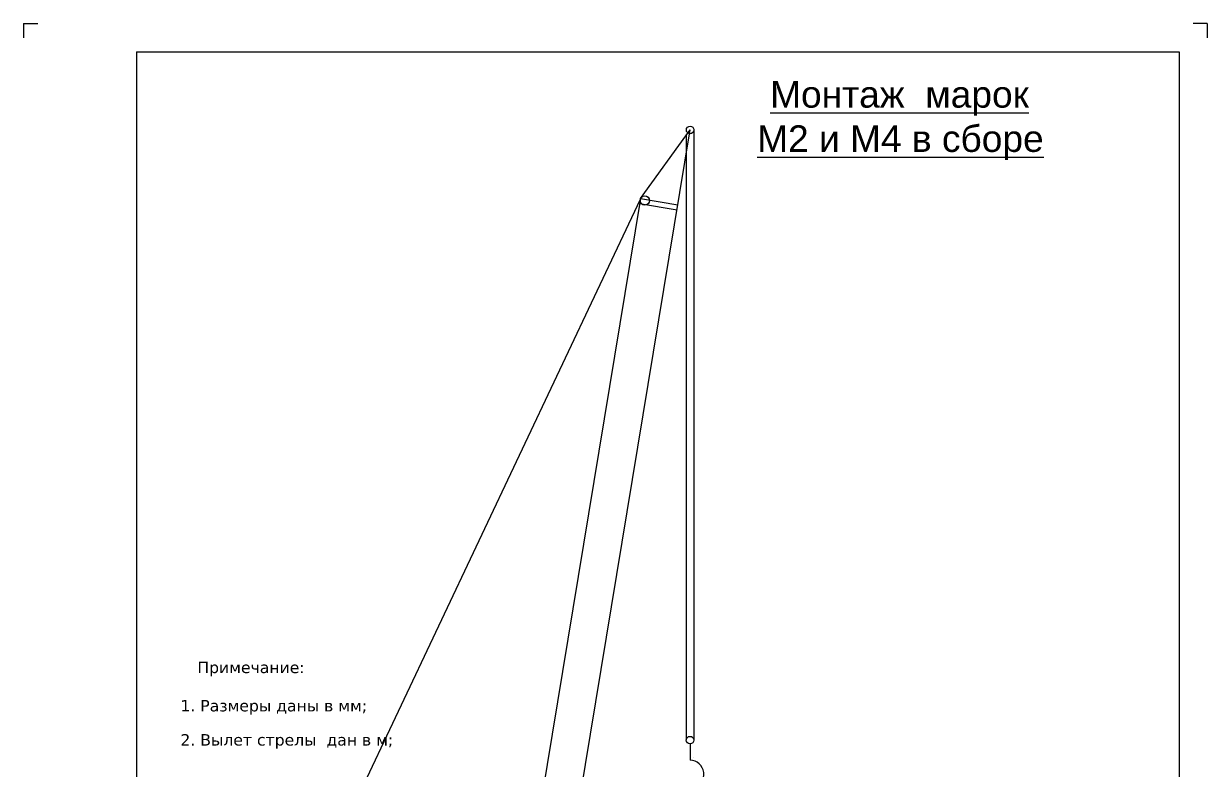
# Model space of a CAD drawing. Header units: millimetres. Extents: x 155577 to 993706, y -295114 to -113927.
# Drawn here: x 564557 to 595742, y -258505 to -238825 of the extents above; entities that cross this region are included whole.
import ezdxf

# ---------------------------------------------------------------- set-up
doc = ezdxf.new("R2010")
doc.units = ezdxf.units.MM
doc.styles.get("Standard").update_dxf_attribs({"font": 'arial.ttf'})

# ---------------------------------------------------------------- blocks, each defined once
blk = doc.blocks.new('ГАК ДЭКа')
blk.add_line((284780, 30287), (284780, 29857))
blk.add_circle((284780, 30387), 100)
blk.add_arc((284780, 29494), 363, 198.8478, 90)
blk = doc.blocks.new('стрела ДЭК -50 30 м')
for p, q in [((307292, 19005), (312744, 48506)), ((311398, 46721), (312744, 48506)), ((311398, 46721), (307108, 23514)), ((311374, 46592), (312357, 46410)), ((311398, 46721), (312381, 46539)), ((307108, 23514), (308092, 23332)), ((307108, 23514), (307292, 19005)), ((307132, 23643), (308115, 23461))]:
    blk.add_line(p, q)
blk.add_circle((311512, 46669), 123)
blk = doc.blocks.new('A4')
at = {"color": 4}
for p, q in [((839180.34, -1943.12), (839180.34, -1945.62)), ((839180.34, -1943.12), (839182.84, -1943.12)), ((839390.34, -1943.12), (839387.84, -1943.12)), ((839390.34, -1943.12), (839390.34, -1945.62))]:
    blk.add_line(p, q, dxfattribs=at)
for p, q in [((839200.34, -1948.12), (839200.34, -2235.12)), ((839200.34, -1948.12), (839385.34, -1948.12)), ((839385.34, -1948.12), (839385.34, -2235.12))]:
    blk.add_line(p, q)

msp = doc.modelspace()

# ---------------------------------------------------------------- linework, layer by layer
for p, q in [((582214.569, -241603.45), (582214.569, -257716.8)), ((582015.294, -241765.209), (582014.802, -257709.973)), ((580801.391, -243458.856), (570191.691, -265910.717)), ((582198.958, -258162.606), (582198.958, -258162.64))]:
    msp.add_line(p, q)
at = {"color": 70, "lineweight": 30}
msp.add_circle((582116.904, -241624.931), 100, dxfattribs=at)

# ---------------------------------------------------------------- block references
at = {"color": 4, "xscale": 148.5, "yscale": 148.5, "zscale": 148.5}
msp.add_blockref('A4', (-124053723.336, 49729.164), dxfattribs=at)
at = {"rotation": 1.119305495862976}
msp.add_blockref('стрела ДЭК -50 30 м', (270379.608, -296230.661), dxfattribs=at)
msp.add_blockref('ГАК ДЭКа', (297334.722, -288096.7))

# ---------------------------------------------------------------- texts
at = {"attachment_point": 1}
for s, insert, char_height, width in [('\\pi665.55;{\\LМонтаж  марок \\P\\pi324.38;М2 и М4 в сборе}', (583557.446, -240338.374), 700, 8663.21443), ('{\\fVerdana|b0|i0|c204|p34;Примечание:}', (569133.324, -255642.437), 300, 3384.09673), ('{\\fVerdana|b0|i0|c204|p34;1. Размеры даны в мм;}', (568687.103, -256651.744), 300, 5351.06305), ('{\\fVerdana|b0|i0|c0|p34;2\\fVerdana|b0|i0|c204|p34;. Вылет стрелы  дан в м;\\H1.8516x; }', (568687.103, -257551.776), 300, 7949.70381)]:
    msp.add_mtext(s, dxfattribs=dict(at, insert=insert, char_height=char_height, width=width))

doc.saveas('drawing.dxf')
